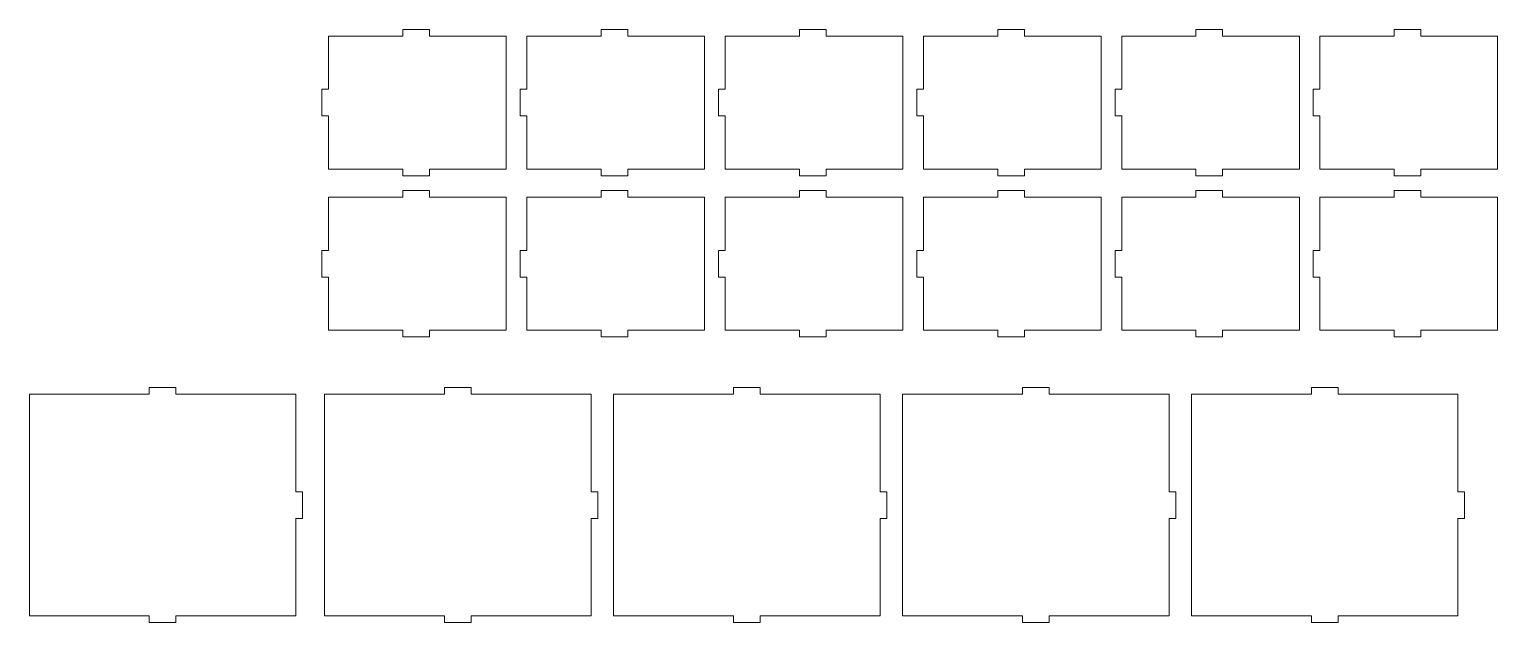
# Model space of a CAD drawing. Header units: centimetres. Extents: x -235 to -122, y -83 to 91.
# Drawn here: x -233.9 to -164.5, y 63.2 to 91.3 of the extents above; entities that cross this region are included whole.
import ezdxf

# ---------------------------------------------------------------- set-up
doc = ezdxf.new("R2010")
doc.units = ezdxf.units.CM
doc.header["$MEASUREMENT"] = 0
doc.layers.add('layer 1', color=7, linetype='Continuous')

msp = doc.modelspace()

# ---------------------------------------------------------------- linework, layer by layer
at = {"layer": 'layer 1', "lineweight": 9}
for points in [[(-219.78388, 90.98305), (-219.78388, 90.98305), (-216.27239, 90.98305), (-216.27239, 90.98305), (-216.27239, 90.98305), (-216.27239, 90.98305), (-216.27239, 91.29805), (-216.27239, 91.29805), (-216.27239, 91.29805), (-216.27239, 91.29805), (-215.01239, 91.29805), (-215.01239, 91.29805), (-215.01239, 91.29805), (-215.01239, 91.29805), (-215.01239, 90.98305), (-215.01239, 90.98305), (-215.01239, 90.98305), (-215.01239, 90.98305), (-211.38388, 90.98305), (-211.38388, 90.98305), (-211.38388, 90.98305), (-211.38388, 90.98305), (-211.38388, 84.68305), (-211.38388, 84.68305), (-211.38388, 84.68305), (-211.38388, 84.68305), (-215.01239, 84.68305), (-215.01239, 84.68305), (-215.01239, 84.68305), (-215.01239, 84.68305), (-215.01239, 84.36805), (-215.01239, 84.36805), (-215.01239, 84.36805), (-215.01239, 84.36805), (-216.27239, 84.36805), (-216.27239, 84.36805), (-216.27239, 84.36805), (-216.27239, 84.36805), (-216.27239, 84.68305), (-216.27239, 84.68305), (-216.27239, 84.68305), (-216.27239, 84.68305), (-219.78388, 84.68305), (-219.78388, 84.68305), (-219.78388, 84.68305), (-219.78388, 84.68305), (-219.78388, 87.20305), (-219.78388, 87.20305), (-219.78388, 87.20305), (-219.78388, 87.20305), (-220.09888, 87.20305), (-220.09888, 87.20305), (-220.09888, 87.20305), (-220.09888, 87.20305), (-220.09888, 88.46305), (-220.09888, 88.46305), (-220.09888, 88.46305), (-220.09888, 88.46305), (-219.78388, 88.46305), (-219.78388, 88.46305), (-219.78388, 88.46305), (-219.78388, 88.46305), (-219.78388, 90.98305), (-219.78388, 90.98305)], [(-210.40995, 90.98305), (-210.40995, 90.98305), (-206.89845, 90.98305), (-206.89845, 90.98305), (-206.89845, 90.98305), (-206.89845, 90.98305), (-206.89845, 91.29805), (-206.89845, 91.29805), (-206.89845, 91.29805), (-206.89845, 91.29805), (-205.63845, 91.29805), (-205.63845, 91.29805), (-205.63845, 91.29805), (-205.63845, 91.29805), (-205.63845, 90.98305), (-205.63845, 90.98305), (-205.63845, 90.98305), (-205.63845, 90.98305), (-202.00995, 90.98305), (-202.00995, 90.98305), (-202.00995, 90.98305), (-202.00995, 90.98305), (-202.00995, 84.68305), (-202.00995, 84.68305), (-202.00995, 84.68305), (-202.00995, 84.68305), (-205.63845, 84.68305), (-205.63845, 84.68305), (-205.63845, 84.68305), (-205.63845, 84.68305), (-205.63845, 84.36805), (-205.63845, 84.36805), (-205.63845, 84.36805), (-205.63845, 84.36805), (-206.89845, 84.36805), (-206.89845, 84.36805), (-206.89845, 84.36805), (-206.89845, 84.36805), (-206.89845, 84.68305), (-206.89845, 84.68305), (-206.89845, 84.68305), (-206.89845, 84.68305), (-210.40995, 84.68305), (-210.40995, 84.68305), (-210.40995, 84.68305), (-210.40995, 84.68305), (-210.40995, 87.20305), (-210.40995, 87.20305), (-210.40995, 87.20305), (-210.40995, 87.20305), (-210.72495, 87.20305), (-210.72495, 87.20305), (-210.72495, 87.20305), (-210.72495, 87.20305), (-210.72495, 88.46305), (-210.72495, 88.46305), (-210.72495, 88.46305), (-210.72495, 88.46305), (-210.40995, 88.46305), (-210.40995, 88.46305), (-210.40995, 88.46305), (-210.40995, 88.46305), (-210.40995, 90.98305), (-210.40995, 90.98305)], [(-201.03602, 90.98305), (-201.03602, 90.98305), (-197.52452, 90.98305), (-197.52452, 90.98305), (-197.52452, 90.98305), (-197.52452, 90.98305), (-197.52452, 91.29805), (-197.52452, 91.29805), (-197.52452, 91.29805), (-197.52452, 91.29805), (-196.26452, 91.29805), (-196.26452, 91.29805), (-196.26452, 91.29805), (-196.26452, 91.29805), (-196.26452, 90.98305), (-196.26452, 90.98305), (-196.26452, 90.98305), (-196.26452, 90.98305), (-192.63602, 90.98305), (-192.63602, 90.98305), (-192.63602, 90.98305), (-192.63602, 90.98305), (-192.63602, 84.68305), (-192.63602, 84.68305), (-192.63602, 84.68305), (-192.63602, 84.68305), (-196.26452, 84.68305), (-196.26452, 84.68305), (-196.26452, 84.68305), (-196.26452, 84.68305), (-196.26452, 84.36805), (-196.26452, 84.36805), (-196.26452, 84.36805), (-196.26452, 84.36805), (-197.52452, 84.36805), (-197.52452, 84.36805), (-197.52452, 84.36805), (-197.52452, 84.36805), (-197.52452, 84.68305), (-197.52452, 84.68305), (-197.52452, 84.68305), (-197.52452, 84.68305), (-201.03602, 84.68305), (-201.03602, 84.68305), (-201.03602, 84.68305), (-201.03602, 84.68305), (-201.03602, 87.20305), (-201.03602, 87.20305), (-201.03602, 87.20305), (-201.03602, 87.20305), (-201.35102, 87.20305), (-201.35102, 87.20305), (-201.35102, 87.20305), (-201.35102, 87.20305), (-201.35102, 88.46305), (-201.35102, 88.46305), (-201.35102, 88.46305), (-201.35102, 88.46305), (-201.03602, 88.46305), (-201.03602, 88.46305), (-201.03602, 88.46305), (-201.03602, 88.46305), (-201.03602, 90.98305), (-201.03602, 90.98305)], [(-191.66208, 90.98305), (-191.66208, 90.98305), (-188.15058, 90.98305), (-188.15058, 90.98305), (-188.15058, 90.98305), (-188.15058, 90.98305), (-188.15058, 91.29805), (-188.15058, 91.29805), (-188.15058, 91.29805), (-188.15058, 91.29805), (-186.89058, 91.29805), (-186.89058, 91.29805), (-186.89058, 91.29805), (-186.89058, 91.29805), (-186.89058, 90.98305), (-186.89058, 90.98305), (-186.89058, 90.98305), (-186.89058, 90.98305), (-183.26208, 90.98305), (-183.26208, 90.98305), (-183.26208, 90.98305), (-183.26208, 90.98305), (-183.26208, 84.68305), (-183.26208, 84.68305), (-183.26208, 84.68305), (-183.26208, 84.68305), (-186.89058, 84.68305), (-186.89058, 84.68305), (-186.89058, 84.68305), (-186.89058, 84.68305), (-186.89058, 84.36805), (-186.89058, 84.36805), (-186.89058, 84.36805), (-186.89058, 84.36805), (-188.15058, 84.36805), (-188.15058, 84.36805), (-188.15058, 84.36805), (-188.15058, 84.36805), (-188.15058, 84.68305), (-188.15058, 84.68305), (-188.15058, 84.68305), (-188.15058, 84.68305), (-191.66208, 84.68305), (-191.66208, 84.68305), (-191.66208, 84.68305), (-191.66208, 84.68305), (-191.66208, 87.20305), (-191.66208, 87.20305), (-191.66208, 87.20305), (-191.66208, 87.20305), (-191.97708, 87.20305), (-191.97708, 87.20305), (-191.97708, 87.20305), (-191.97708, 87.20305), (-191.97708, 88.46305), (-191.97708, 88.46305), (-191.97708, 88.46305), (-191.97708, 88.46305), (-191.66208, 88.46305), (-191.66208, 88.46305), (-191.66208, 88.46305), (-191.66208, 88.46305), (-191.66208, 90.98305), (-191.66208, 90.98305)], [(-182.28814, 90.98305), (-182.28814, 90.98305), (-178.77665, 90.98305), (-178.77665, 90.98305), (-178.77665, 90.98305), (-178.77665, 90.98305), (-178.77665, 91.29805), (-178.77665, 91.29805), (-178.77665, 91.29805), (-178.77665, 91.29805), (-177.51665, 91.29805), (-177.51665, 91.29805), (-177.51665, 91.29805), (-177.51665, 91.29805), (-177.51665, 90.98305), (-177.51665, 90.98305), (-177.51665, 90.98305), (-177.51665, 90.98305), (-173.88814, 90.98305), (-173.88814, 90.98305), (-173.88814, 90.98305), (-173.88814, 90.98305), (-173.88814, 84.68305), (-173.88814, 84.68305), (-173.88814, 84.68305), (-173.88814, 84.68305), (-177.51665, 84.68305), (-177.51665, 84.68305), (-177.51665, 84.68305), (-177.51665, 84.68305), (-177.51665, 84.36805), (-177.51665, 84.36805), (-177.51665, 84.36805), (-177.51665, 84.36805), (-178.77665, 84.36805), (-178.77665, 84.36805), (-178.77665, 84.36805), (-178.77665, 84.36805), (-178.77665, 84.68305), (-178.77665, 84.68305), (-178.77665, 84.68305), (-178.77665, 84.68305), (-182.28814, 84.68305), (-182.28814, 84.68305), (-182.28814, 84.68305), (-182.28814, 84.68305), (-182.28814, 87.20305), (-182.28814, 87.20305), (-182.28814, 87.20305), (-182.28814, 87.20305), (-182.60314, 87.20305), (-182.60314, 87.20305), (-182.60314, 87.20305), (-182.60314, 87.20305), (-182.60314, 88.46305), (-182.60314, 88.46305), (-182.60314, 88.46305), (-182.60314, 88.46305), (-182.28814, 88.46305), (-182.28814, 88.46305), (-182.28814, 88.46305), (-182.28814, 88.46305), (-182.28814, 90.98305), (-182.28814, 90.98305)], [(-172.91422, 90.98305), (-172.91422, 90.98305), (-169.40271, 90.98305), (-169.40271, 90.98305), (-169.40271, 90.98305), (-169.40271, 90.98305), (-169.40271, 91.29805), (-169.40271, 91.29805), (-169.40271, 91.29805), (-169.40271, 91.29805), (-168.14271, 91.29805), (-168.14271, 91.29805), (-168.14271, 91.29805), (-168.14271, 91.29805), (-168.14271, 90.98305), (-168.14271, 90.98305), (-168.14271, 90.98305), (-168.14271, 90.98305), (-164.51422, 90.98305), (-164.51422, 90.98305), (-164.51422, 90.98305), (-164.51422, 90.98305), (-164.51422, 84.68305), (-164.51422, 84.68305), (-164.51422, 84.68305), (-164.51422, 84.68305), (-168.14271, 84.68305), (-168.14271, 84.68305), (-168.14271, 84.68305), (-168.14271, 84.68305), (-168.14271, 84.36805), (-168.14271, 84.36805), (-168.14271, 84.36805), (-168.14271, 84.36805), (-169.40271, 84.36805), (-169.40271, 84.36805), (-169.40271, 84.36805), (-169.40271, 84.36805), (-169.40271, 84.68305), (-169.40271, 84.68305), (-169.40271, 84.68305), (-169.40271, 84.68305), (-172.91422, 84.68305), (-172.91422, 84.68305), (-172.91422, 84.68305), (-172.91422, 84.68305), (-172.91422, 87.20305), (-172.91422, 87.20305), (-172.91422, 87.20305), (-172.91422, 87.20305), (-173.22922, 87.20305), (-173.22922, 87.20305), (-173.22922, 87.20305), (-173.22922, 87.20305), (-173.22922, 88.46305), (-173.22922, 88.46305), (-173.22922, 88.46305), (-173.22922, 88.46305), (-172.91422, 88.46305), (-172.91422, 88.46305), (-172.91422, 88.46305), (-172.91422, 88.46305), (-172.91422, 90.98305), (-172.91422, 90.98305)], [(-219.78388, 83.35835), (-219.78388, 83.35835), (-216.27239, 83.35835), (-216.27239, 83.35835), (-216.27239, 83.35835), (-216.27239, 83.35835), (-216.27239, 83.67335), (-216.27239, 83.67335), (-216.27239, 83.67335), (-216.27239, 83.67335), (-215.01239, 83.67335), (-215.01239, 83.67335), (-215.01239, 83.67335), (-215.01239, 83.67335), (-215.01239, 83.35835), (-215.01239, 83.35835), (-215.01239, 83.35835), (-215.01239, 83.35835), (-211.38388, 83.35835), (-211.38388, 83.35835), (-211.38388, 83.35835), (-211.38388, 83.35835), (-211.38388, 77.05835), (-211.38388, 77.05835), (-211.38388, 77.05835), (-211.38388, 77.05835), (-215.01239, 77.05835), (-215.01239, 77.05835), (-215.01239, 77.05835), (-215.01239, 77.05835), (-215.01239, 76.74335), (-215.01239, 76.74335), (-215.01239, 76.74335), (-215.01239, 76.74335), (-216.27239, 76.74335), (-216.27239, 76.74335), (-216.27239, 76.74335), (-216.27239, 76.74335), (-216.27239, 77.05835), (-216.27239, 77.05835), (-216.27239, 77.05835), (-216.27239, 77.05835), (-219.78388, 77.05835), (-219.78388, 77.05835), (-219.78388, 77.05835), (-219.78388, 77.05835), (-219.78388, 79.57835), (-219.78388, 79.57835), (-219.78388, 79.57835), (-219.78388, 79.57835), (-220.09888, 79.57835), (-220.09888, 79.57835), (-220.09888, 79.57835), (-220.09888, 79.57835), (-220.09888, 80.83835), (-220.09888, 80.83835), (-220.09888, 80.83835), (-220.09888, 80.83835), (-219.78388, 80.83835), (-219.78388, 80.83835), (-219.78388, 80.83835), (-219.78388, 80.83835), (-219.78388, 83.35835), (-219.78388, 83.35835)], [(-210.40995, 83.35835), (-210.40995, 83.35835), (-206.89845, 83.35835), (-206.89845, 83.35835), (-206.89845, 83.35835), (-206.89845, 83.35835), (-206.89845, 83.67335), (-206.89845, 83.67335), (-206.89845, 83.67335), (-206.89845, 83.67335), (-205.63845, 83.67335), (-205.63845, 83.67335), (-205.63845, 83.67335), (-205.63845, 83.67335), (-205.63845, 83.35835), (-205.63845, 83.35835), (-205.63845, 83.35835), (-205.63845, 83.35835), (-202.00995, 83.35835), (-202.00995, 83.35835), (-202.00995, 83.35835), (-202.00995, 83.35835), (-202.00995, 77.05835), (-202.00995, 77.05835), (-202.00995, 77.05835), (-202.00995, 77.05835), (-205.63845, 77.05835), (-205.63845, 77.05835), (-205.63845, 77.05835), (-205.63845, 77.05835), (-205.63845, 76.74335), (-205.63845, 76.74335), (-205.63845, 76.74335), (-205.63845, 76.74335), (-206.89845, 76.74335), (-206.89845, 76.74335), (-206.89845, 76.74335), (-206.89845, 76.74335), (-206.89845, 77.05835), (-206.89845, 77.05835), (-206.89845, 77.05835), (-206.89845, 77.05835), (-210.40995, 77.05835), (-210.40995, 77.05835), (-210.40995, 77.05835), (-210.40995, 77.05835), (-210.40995, 79.57835), (-210.40995, 79.57835), (-210.40995, 79.57835), (-210.40995, 79.57835), (-210.72495, 79.57835), (-210.72495, 79.57835), (-210.72495, 79.57835), (-210.72495, 79.57835), (-210.72495, 80.83835), (-210.72495, 80.83835), (-210.72495, 80.83835), (-210.72495, 80.83835), (-210.40995, 80.83835), (-210.40995, 80.83835), (-210.40995, 80.83835), (-210.40995, 80.83835), (-210.40995, 83.35835), (-210.40995, 83.35835)], [(-201.03602, 83.35835), (-201.03602, 83.35835), (-197.52452, 83.35835), (-197.52452, 83.35835), (-197.52452, 83.35835), (-197.52452, 83.35835), (-197.52452, 83.67335), (-197.52452, 83.67335), (-197.52452, 83.67335), (-197.52452, 83.67335), (-196.26452, 83.67335), (-196.26452, 83.67335), (-196.26452, 83.67335), (-196.26452, 83.67335), (-196.26452, 83.35835), (-196.26452, 83.35835), (-196.26452, 83.35835), (-196.26452, 83.35835), (-192.63602, 83.35835), (-192.63602, 83.35835), (-192.63602, 83.35835), (-192.63602, 83.35835), (-192.63602, 77.05835), (-192.63602, 77.05835), (-192.63602, 77.05835), (-192.63602, 77.05835), (-196.26452, 77.05835), (-196.26452, 77.05835), (-196.26452, 77.05835), (-196.26452, 77.05835), (-196.26452, 76.74335), (-196.26452, 76.74335), (-196.26452, 76.74335), (-196.26452, 76.74335), (-197.52452, 76.74335), (-197.52452, 76.74335), (-197.52452, 76.74335), (-197.52452, 76.74335), (-197.52452, 77.05835), (-197.52452, 77.05835), (-197.52452, 77.05835), (-197.52452, 77.05835), (-201.03602, 77.05835), (-201.03602, 77.05835), (-201.03602, 77.05835), (-201.03602, 77.05835), (-201.03602, 79.57835), (-201.03602, 79.57835), (-201.03602, 79.57835), (-201.03602, 79.57835), (-201.35102, 79.57835), (-201.35102, 79.57835), (-201.35102, 79.57835), (-201.35102, 79.57835), (-201.35102, 80.83835), (-201.35102, 80.83835), (-201.35102, 80.83835), (-201.35102, 80.83835), (-201.03602, 80.83835), (-201.03602, 80.83835), (-201.03602, 80.83835), (-201.03602, 80.83835), (-201.03602, 83.35835), (-201.03602, 83.35835)], [(-191.66208, 83.35835), (-191.66208, 83.35835), (-188.15058, 83.35835), (-188.15058, 83.35835), (-188.15058, 83.35835), (-188.15058, 83.35835), (-188.15058, 83.67335), (-188.15058, 83.67335), (-188.15058, 83.67335), (-188.15058, 83.67335), (-186.89058, 83.67335), (-186.89058, 83.67335), (-186.89058, 83.67335), (-186.89058, 83.67335), (-186.89058, 83.35835), (-186.89058, 83.35835), (-186.89058, 83.35835), (-186.89058, 83.35835), (-183.26208, 83.35835), (-183.26208, 83.35835), (-183.26208, 83.35835), (-183.26208, 83.35835), (-183.26208, 77.05835), (-183.26208, 77.05835), (-183.26208, 77.05835), (-183.26208, 77.05835), (-186.89058, 77.05835), (-186.89058, 77.05835), (-186.89058, 77.05835), (-186.89058, 77.05835), (-186.89058, 76.74335), (-186.89058, 76.74335), (-186.89058, 76.74335), (-186.89058, 76.74335), (-188.15058, 76.74335), (-188.15058, 76.74335), (-188.15058, 76.74335), (-188.15058, 76.74335), (-188.15058, 77.05835), (-188.15058, 77.05835), (-188.15058, 77.05835), (-188.15058, 77.05835), (-191.66208, 77.05835), (-191.66208, 77.05835), (-191.66208, 77.05835), (-191.66208, 77.05835), (-191.66208, 79.57835), (-191.66208, 79.57835), (-191.66208, 79.57835), (-191.66208, 79.57835), (-191.97708, 79.57835), (-191.97708, 79.57835), (-191.97708, 79.57835), (-191.97708, 79.57835), (-191.97708, 80.83835), (-191.97708, 80.83835), (-191.97708, 80.83835), (-191.97708, 80.83835), (-191.66208, 80.83835), (-191.66208, 80.83835), (-191.66208, 80.83835), (-191.66208, 80.83835), (-191.66208, 83.35835), (-191.66208, 83.35835)], [(-182.28814, 83.35835), (-182.28814, 83.35835), (-178.77665, 83.35835), (-178.77665, 83.35835), (-178.77665, 83.35835), (-178.77665, 83.35835), (-178.77665, 83.67335), (-178.77665, 83.67335), (-178.77665, 83.67335), (-178.77665, 83.67335), (-177.51665, 83.67335), (-177.51665, 83.67335), (-177.51665, 83.67335), (-177.51665, 83.67335), (-177.51665, 83.35835), (-177.51665, 83.35835), (-177.51665, 83.35835), (-177.51665, 83.35835), (-173.88814, 83.35835), (-173.88814, 83.35835), (-173.88814, 83.35835), (-173.88814, 83.35835), (-173.88814, 77.05835), (-173.88814, 77.05835), (-173.88814, 77.05835), (-173.88814, 77.05835), (-177.51665, 77.05835), (-177.51665, 77.05835), (-177.51665, 77.05835), (-177.51665, 77.05835), (-177.51665, 76.74335), (-177.51665, 76.74335), (-177.51665, 76.74335), (-177.51665, 76.74335), (-178.77665, 76.74335), (-178.77665, 76.74335), (-178.77665, 76.74335), (-178.77665, 76.74335), (-178.77665, 77.05835), (-178.77665, 77.05835), (-178.77665, 77.05835), (-178.77665, 77.05835), (-182.28814, 77.05835), (-182.28814, 77.05835), (-182.28814, 77.05835), (-182.28814, 77.05835), (-182.28814, 79.57835), (-182.28814, 79.57835), (-182.28814, 79.57835), (-182.28814, 79.57835), (-182.60314, 79.57835), (-182.60314, 79.57835), (-182.60314, 79.57835), (-182.60314, 79.57835), (-182.60314, 80.83835), (-182.60314, 80.83835), (-182.60314, 80.83835), (-182.60314, 80.83835), (-182.28814, 80.83835), (-182.28814, 80.83835), (-182.28814, 80.83835), (-182.28814, 80.83835), (-182.28814, 83.35835), (-182.28814, 83.35835)], [(-172.91422, 83.35835), (-172.91422, 83.35835), (-169.40271, 83.35835), (-169.40271, 83.35835), (-169.40271, 83.35835), (-169.40271, 83.35835), (-169.40271, 83.67335), (-169.40271, 83.67335), (-169.40271, 83.67335), (-169.40271, 83.67335), (-168.14271, 83.67335), (-168.14271, 83.67335), (-168.14271, 83.67335), (-168.14271, 83.67335), (-168.14271, 83.35835), (-168.14271, 83.35835), (-168.14271, 83.35835), (-168.14271, 83.35835), (-164.51422, 83.35835), (-164.51422, 83.35835), (-164.51422, 83.35835), (-164.51422, 83.35835), (-164.51422, 77.05835), (-164.51422, 77.05835), (-164.51422, 77.05835), (-164.51422, 77.05835), (-168.14271, 77.05835), (-168.14271, 77.05835), (-168.14271, 77.05835), (-168.14271, 77.05835), (-168.14271, 76.74335), (-168.14271, 76.74335), (-168.14271, 76.74335), (-168.14271, 76.74335), (-169.40271, 76.74335), (-169.40271, 76.74335), (-169.40271, 76.74335), (-169.40271, 76.74335), (-169.40271, 77.05835), (-169.40271, 77.05835), (-169.40271, 77.05835), (-169.40271, 77.05835), (-172.91422, 77.05835), (-172.91422, 77.05835), (-172.91422, 77.05835), (-172.91422, 77.05835), (-172.91422, 79.57835), (-172.91422, 79.57835), (-172.91422, 79.57835), (-172.91422, 79.57835), (-173.22922, 79.57835), (-173.22922, 79.57835), (-173.22922, 79.57835), (-173.22922, 79.57835), (-173.22922, 80.83835), (-173.22922, 80.83835), (-173.22922, 80.83835), (-173.22922, 80.83835), (-172.91422, 80.83835), (-172.91422, 80.83835), (-172.91422, 80.83835), (-172.91422, 80.83835), (-172.91422, 83.35835), (-172.91422, 83.35835)], [(-221.33167, 63.54164), (-221.33167, 63.54164), (-227.00167, 63.54164), (-227.00167, 63.54164), (-227.00167, 63.54164), (-227.00167, 63.54164), (-227.00167, 63.22664), (-227.00167, 63.22664), (-227.00167, 63.22664), (-227.00167, 63.22664), (-228.26167, 63.22664), (-228.26167, 63.22664), (-228.26167, 63.22664), (-228.26167, 63.22664), (-228.26167, 63.54164), (-228.26167, 63.54164), (-228.26167, 63.54164), (-228.26167, 63.54164), (-233.93167, 63.54164), (-233.93167, 63.54164), (-233.93167, 63.54164), (-233.93167, 63.54164), (-233.93167, 74.04164), (-233.93167, 74.04164), (-233.93167, 74.04164), (-233.93167, 74.04164), (-228.26167, 74.04164), (-228.26167, 74.04164), (-228.26167, 74.04164), (-228.26167, 74.04164), (-228.26167, 74.35664), (-228.26167, 74.35664), (-228.26167, 74.35664), (-228.26167, 74.35664), (-227.00167, 74.35664), (-227.00167, 74.35664), (-227.00167, 74.35664), (-227.00167, 74.35664), (-227.00167, 74.04164), (-227.00167, 74.04164), (-227.00167, 74.04164), (-227.00167, 74.04164), (-221.33167, 74.04164), (-221.33167, 74.04164), (-221.33167, 74.04164), (-221.33167, 74.04164), (-221.33167, 69.42164), (-221.33167, 69.42164), (-221.33167, 69.42164), (-221.33167, 69.42164), (-221.01667, 69.42164), (-221.01667, 69.42164), (-221.01667, 69.42164), (-221.01667, 69.42164), (-221.01667, 68.16164), (-221.01667, 68.16164), (-221.01667, 68.16164), (-221.01667, 68.16164), (-221.33167, 68.16164), (-221.33167, 68.16164), (-221.33167, 68.16164), (-221.33167, 68.16164), (-221.33167, 63.54164), (-221.33167, 63.54164)], [(-207.37245, 63.54164), (-207.37245, 63.54164), (-213.04245, 63.54164), (-213.04245, 63.54164), (-213.04245, 63.54164), (-213.04245, 63.54164), (-213.04245, 63.22664), (-213.04245, 63.22664), (-213.04245, 63.22664), (-213.04245, 63.22664), (-214.30245, 63.22664), (-214.30245, 63.22664), (-214.30245, 63.22664), (-214.30245, 63.22664), (-214.30245, 63.54164), (-214.30245, 63.54164), (-214.30245, 63.54164), (-214.30245, 63.54164), (-219.97245, 63.54164), (-219.97245, 63.54164), (-219.97245, 63.54164), (-219.97245, 63.54164), (-219.97245, 74.04164), (-219.97245, 74.04164), (-219.97245, 74.04164), (-219.97245, 74.04164), (-214.30245, 74.04164), (-214.30245, 74.04164), (-214.30245, 74.04164), (-214.30245, 74.04164), (-214.30245, 74.35664), (-214.30245, 74.35664), (-214.30245, 74.35664), (-214.30245, 74.35664), (-213.04245, 74.35664), (-213.04245, 74.35664), (-213.04245, 74.35664), (-213.04245, 74.35664), (-213.04245, 74.04164), (-213.04245, 74.04164), (-213.04245, 74.04164), (-213.04245, 74.04164), (-207.37245, 74.04164), (-207.37245, 74.04164), (-207.37245, 74.04164), (-207.37245, 74.04164), (-207.37245, 69.42164), (-207.37245, 69.42164), (-207.37245, 69.42164), (-207.37245, 69.42164), (-207.05745, 69.42164), (-207.05745, 69.42164), (-207.05745, 69.42164), (-207.05745, 69.42164), (-207.05745, 68.16164), (-207.05745, 68.16164), (-207.05745, 68.16164), (-207.05745, 68.16164), (-207.37245, 68.16164), (-207.37245, 68.16164), (-207.37245, 68.16164), (-207.37245, 68.16164), (-207.37245, 63.54164), (-207.37245, 63.54164)], [(-193.71168, 63.54164), (-193.71168, 63.54164), (-199.38168, 63.54164), (-199.38168, 63.54164), (-199.38168, 63.54164), (-199.38168, 63.54164), (-199.38168, 63.22664), (-199.38168, 63.22664), (-199.38168, 63.22664), (-199.38168, 63.22664), (-200.64168, 63.22664), (-200.64168, 63.22664), (-200.64168, 63.22664), (-200.64168, 63.22664), (-200.64168, 63.54164), (-200.64168, 63.54164), (-200.64168, 63.54164), (-200.64168, 63.54164), (-206.31168, 63.54164), (-206.31168, 63.54164), (-206.31168, 63.54164), (-206.31168, 63.54164), (-206.31168, 74.04164), (-206.31168, 74.04164), (-206.31168, 74.04164), (-206.31168, 74.04164), (-200.64168, 74.04164), (-200.64168, 74.04164), (-200.64168, 74.04164), (-200.64168, 74.04164), (-200.64168, 74.35664), (-200.64168, 74.35664), (-200.64168, 74.35664), (-200.64168, 74.35664), (-199.38168, 74.35664), (-199.38168, 74.35664), (-199.38168, 74.35664), (-199.38168, 74.35664), (-199.38168, 74.04164), (-199.38168, 74.04164), (-199.38168, 74.04164), (-199.38168, 74.04164), (-193.71168, 74.04164), (-193.71168, 74.04164), (-193.71168, 74.04164), (-193.71168, 74.04164), (-193.71168, 69.42164), (-193.71168, 69.42164), (-193.71168, 69.42164), (-193.71168, 69.42164), (-193.39668, 69.42164), (-193.39668, 69.42164), (-193.39668, 69.42164), (-193.39668, 69.42164), (-193.39668, 68.16164), (-193.39668, 68.16164), (-193.39668, 68.16164), (-193.39668, 68.16164), (-193.71168, 68.16164), (-193.71168, 68.16164), (-193.71168, 68.16164), (-193.71168, 68.16164), (-193.71168, 63.54164), (-193.71168, 63.54164)], [(-180.05091, 63.54164), (-180.05091, 63.54164), (-185.72091, 63.54164), (-185.72091, 63.54164), (-185.72091, 63.54164), (-185.72091, 63.54164), (-185.72091, 63.22664), (-185.72091, 63.22664), (-185.72091, 63.22664), (-185.72091, 63.22664), (-186.98091, 63.22664), (-186.98091, 63.22664), (-186.98091, 63.22664), (-186.98091, 63.22664), (-186.98091, 63.54164), (-186.98091, 63.54164), (-186.98091, 63.54164), (-186.98091, 63.54164), (-192.65091, 63.54164), (-192.65091, 63.54164), (-192.65091, 63.54164), (-192.65091, 63.54164), (-192.65091, 74.04164), (-192.65091, 74.04164), (-192.65091, 74.04164), (-192.65091, 74.04164), (-186.98091, 74.04164), (-186.98091, 74.04164), (-186.98091, 74.04164), (-186.98091, 74.04164), (-186.98091, 74.35664), (-186.98091, 74.35664), (-186.98091, 74.35664), (-186.98091, 74.35664), (-185.72091, 74.35664), (-185.72091, 74.35664), (-185.72091, 74.35664), (-185.72091, 74.35664), (-185.72091, 74.04164), (-185.72091, 74.04164), (-185.72091, 74.04164), (-185.72091, 74.04164), (-180.05091, 74.04164), (-180.05091, 74.04164), (-180.05091, 74.04164), (-180.05091, 74.04164), (-180.05091, 69.42164), (-180.05091, 69.42164), (-180.05091, 69.42164), (-180.05091, 69.42164), (-179.73591, 69.42164), (-179.73591, 69.42164), (-179.73591, 69.42164), (-179.73591, 69.42164), (-179.73591, 68.16164), (-179.73591, 68.16164), (-179.73591, 68.16164), (-179.73591, 68.16164), (-180.05091, 68.16164), (-180.05091, 68.16164), (-180.05091, 68.16164), (-180.05091, 68.16164), (-180.05091, 63.54164), (-180.05091, 63.54164)], [(-166.39014, 63.54164), (-166.39014, 63.54164), (-172.06014, 63.54164), (-172.06014, 63.54164), (-172.06014, 63.54164), (-172.06014, 63.54164), (-172.06014, 63.22664), (-172.06014, 63.22664), (-172.06014, 63.22664), (-172.06014, 63.22664), (-173.32014, 63.22664), (-173.32014, 63.22664), (-173.32014, 63.22664), (-173.32014, 63.22664), (-173.32014, 63.54164), (-173.32014, 63.54164), (-173.32014, 63.54164), (-173.32014, 63.54164), (-178.99014, 63.54164), (-178.99014, 63.54164), (-178.99014, 63.54164), (-178.99014, 63.54164), (-178.99014, 74.04164), (-178.99014, 74.04164), (-178.99014, 74.04164), (-178.99014, 74.04164), (-173.32014, 74.04164), (-173.32014, 74.04164), (-173.32014, 74.04164), (-173.32014, 74.04164), (-173.32014, 74.35664), (-173.32014, 74.35664), (-173.32014, 74.35664), (-173.32014, 74.35664), (-172.06014, 74.35664), (-172.06014, 74.35664), (-172.06014, 74.35664), (-172.06014, 74.35664), (-172.06014, 74.04164), (-172.06014, 74.04164), (-172.06014, 74.04164), (-172.06014, 74.04164), (-166.39014, 74.04164), (-166.39014, 74.04164), (-166.39014, 74.04164), (-166.39014, 74.04164), (-166.39014, 69.42164), (-166.39014, 69.42164), (-166.39014, 69.42164), (-166.39014, 69.42164), (-166.07514, 69.42164), (-166.07514, 69.42164), (-166.07514, 69.42164), (-166.07514, 69.42164), (-166.07514, 68.16164), (-166.07514, 68.16164), (-166.07514, 68.16164), (-166.07514, 68.16164), (-166.39014, 68.16164), (-166.39014, 68.16164), (-166.39014, 68.16164), (-166.39014, 68.16164), (-166.39014, 63.54164), (-166.39014, 63.54164)]]:
    msp.add_open_spline(points, degree=3, knots=[0, 0, 0, 0, 0.05882353, 0.05882353, 0.05882353, 0.05882353, 0.11764706, 0.11764706, 0.11764706, 0.11764706, 0.17647059, 0.17647059, 0.17647059, 0.17647059, 0.23529412, 0.23529412, 0.23529412, 0.23529412, 0.29411765, 0.29411765, 0.29411765, 0.29411765, 0.35294118, 0.35294118, 0.35294118, 0.35294118, 0.41176471, 0.41176471, 0.41176471, 0.41176471, 0.47058824, 0.47058824, 0.47058824, 0.47058824, 0.52941176, 0.52941176, 0.52941176, 0.52941176, 0.58823529, 0.58823529, 0.58823529, 0.58823529, 0.64705882, 0.64705882, 0.64705882, 0.64705882, 0.70588235, 0.70588235, 0.70588235, 0.70588235, 0.76470588, 0.76470588, 0.76470588, 0.76470588, 0.82352941, 0.82352941, 0.82352941, 0.82352941, 0.88235294, 0.88235294, 0.88235294, 0.88235294, 1, 1, 1, 1], dxfattribs=at)

doc.saveas('drawing.dxf')
